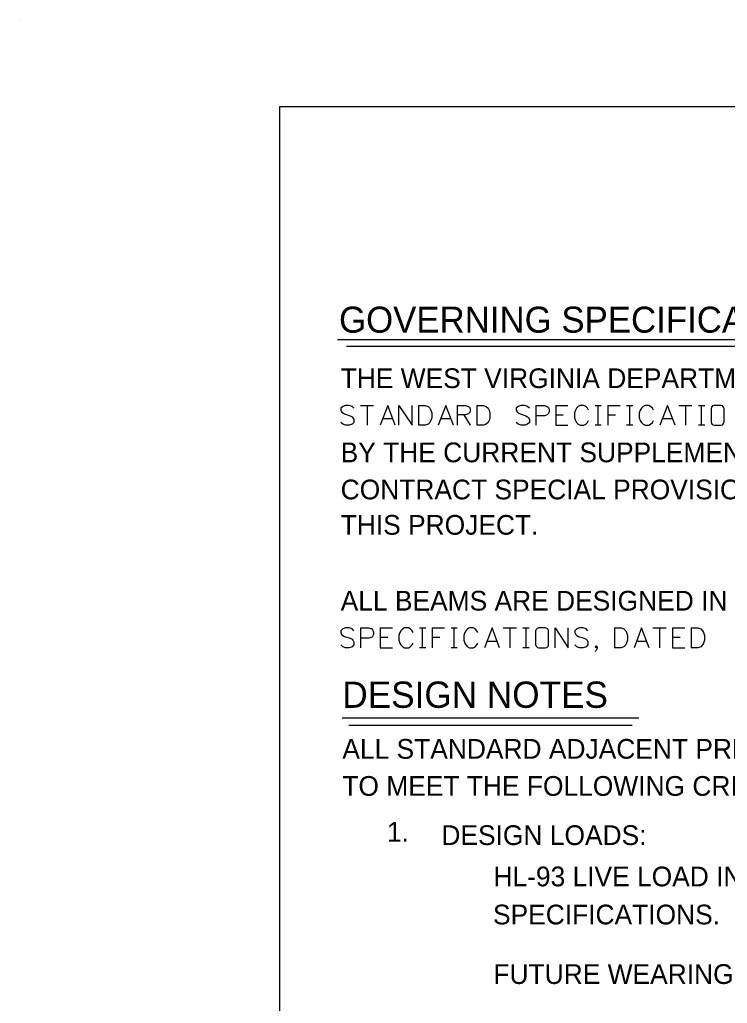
# Model space of a CAD drawing. Extents: x 762.3 to 790.4, y -1231.3 to -1213.2.
# Drawn here: x 762.317 to 765.682, y -1217.861 to -1213.186 of the extents above; entities that cross this region are included whole.
import ezdxf

# ---------------------------------------------------------------- set-up
doc = ezdxf.new("R2010")
doc.units = 0
doc.layers.add('Default', color=7, linetype='Continuous')

msp = doc.modelspace()

# ---------------------------------------------------------------- linework, layer by layer
at = {"layer": 'Default'}
for p, q in [((762.3167, -1213.1861), (762.3167, -1213.1861)), ((763.5542, -1230.9236), (763.5542, -1213.5986)), ((763.5542, -1213.5986), (789.9542, -1213.5986)), ((763.8276, -1214.7062), (766.6467, -1214.7062)), ((763.8708, -1214.7376), (766.6035, -1214.7376)), ((763.8504, -1216.5044), (765.2605, -1216.5044)), ((763.8816, -1216.5397), (765.2292, -1216.5397))]:
    msp.add_line(p, q, dxfattribs=at)
for points in [[(763.9061, -1215.0329), (763.8972, -1215.0241), (763.8839, -1215.0196), (763.8662, -1215.0196), (763.8529, -1215.0241), (763.8433, -1215.0329), (763.8433, -1215.0418), (763.8477, -1215.0506), (763.8529, -1215.0551), (763.8618, -1215.0595), (763.8883, -1215.0684), (763.8972, -1215.0735), (763.9016, -1215.078), (763.9061, -1215.0868), (763.9061, -1215.1001), (763.8972, -1215.109), (763.8839, -1215.1134), (763.8662, -1215.1134), (763.8529, -1215.109), (763.8433, -1215.1001)], [(763.9371, -1215.0196), (763.9998, -1215.0196)], [(763.9688, -1215.0196), (763.9688, -1215.1134)], [(764.1031, -1215.1134), (764.067, -1215.0196), (764.0308, -1215.1134)], [(764.1201, -1215.1134), (764.1201, -1215.0196), (764.1829, -1215.1134), (764.1829, -1215.0196)], [(764.2139, -1215.0196), (764.2139, -1215.1134)], [(764.2139, -1215.0196), (764.2456, -1215.0196), (764.2589, -1215.0241), (764.2678, -1215.0329), (764.2722, -1215.0418), (764.2766, -1215.0551), (764.2766, -1215.078), (764.2722, -1215.0912), (764.2678, -1215.1001), (764.2589, -1215.109), (764.2456, -1215.1134), (764.2139, -1215.1134)], [(764.38, -1215.1134), (764.3438, -1215.0196), (764.3076, -1215.1134)], [(764.3969, -1215.0196), (764.3969, -1215.1134)], [(764.3969, -1215.0196), (764.4375, -1215.0196), (764.4508, -1215.0241), (764.4552, -1215.0285), (764.4597, -1215.0374), (764.4597, -1215.0462), (764.4552, -1215.0551), (764.4508, -1215.0595), (764.4375, -1215.0639), (764.3969, -1215.0639)], [(764.4907, -1215.0196), (764.4907, -1215.1134)], [(764.4907, -1215.0196), (764.5224, -1215.0196), (764.5357, -1215.0241), (764.5446, -1215.0329), (764.549, -1215.0418), (764.5534, -1215.0551), (764.5534, -1215.078), (764.549, -1215.0912), (764.5446, -1215.1001), (764.5357, -1215.109), (764.5224, -1215.1134), (764.4907, -1215.1134)], [(764.7409, -1215.0329), (764.7321, -1215.0241), (764.7188, -1215.0196), (764.7011, -1215.0196), (764.6878, -1215.0241), (764.6782, -1215.0329), (764.6782, -1215.0418), (764.6826, -1215.0506), (764.6878, -1215.0551), (764.6966, -1215.0595), (764.7232, -1215.0684), (764.7321, -1215.0735), (764.7365, -1215.078), (764.7409, -1215.0868), (764.7409, -1215.1001), (764.7321, -1215.109), (764.7188, -1215.1134), (764.7011, -1215.1134), (764.6878, -1215.109), (764.6782, -1215.1001)], [(764.7719, -1215.0196), (764.7719, -1215.1134)], [(764.7719, -1215.0196), (764.8125, -1215.0196), (764.8258, -1215.0241), (764.8302, -1215.0285), (764.8347, -1215.0374), (764.8347, -1215.0506), (764.8302, -1215.0595), (764.8258, -1215.0639), (764.8125, -1215.0684), (764.7719, -1215.0684)], [(764.8657, -1215.0196), (764.8657, -1215.1134)], [(764.8657, -1215.0196), (764.924, -1215.0196)], [(765.0222, -1215.0418), (765.0177, -1215.0329), (765.0089, -1215.0241), (765, -1215.0196), (764.9823, -1215.0196), (764.9734, -1215.0241), (764.9646, -1215.0329), (764.9594, -1215.0418), (764.955, -1215.0551), (764.955, -1215.078), (764.9594, -1215.0912), (764.9646, -1215.1001), (764.9734, -1215.109), (764.9823, -1215.1134), (765, -1215.1134), (765.0089, -1215.109), (765.0177, -1215.1001), (765.0222, -1215.0912)], [(765.0532, -1215.0196), (765.0827, -1215.0196)], [(765.0679, -1215.1134), (765.0679, -1215.0196)], [(765.1137, -1215.0196), (765.1137, -1215.1134)], [(765.1137, -1215.0196), (765.172, -1215.0196)], [(765.203, -1215.0196), (765.2325, -1215.0196)], [(765.2178, -1215.1134), (765.2178, -1215.0196)], [(765.3307, -1215.0418), (765.3263, -1215.0329), (765.3174, -1215.0241), (765.3086, -1215.0196), (765.2908, -1215.0196), (765.282, -1215.0241), (765.2731, -1215.0329), (765.268, -1215.0418), (765.2635, -1215.0551), (765.2635, -1215.078), (765.268, -1215.0912), (765.2731, -1215.1001), (765.282, -1215.109), (765.2908, -1215.1134), (765.3086, -1215.1134), (765.3174, -1215.109), (765.3263, -1215.1001), (765.3307, -1215.0912)], [(765.434, -1215.1134), (765.3979, -1215.0196), (765.3617, -1215.1134)], [(765.451, -1215.0196), (765.5138, -1215.0196)], [(765.4828, -1215.0196), (765.4828, -1215.1134)], [(765.5448, -1215.0196), (765.5743, -1215.0196)], [(765.5595, -1215.1134), (765.5595, -1215.0196)], [(765.6053, -1215.0986), (765.606, -1215.1023), (765.6075, -1215.106), (765.6105, -1215.1097), (765.6134, -1215.1119), (765.6201, -1215.1134), (765.6511, -1215.1134), (765.6584, -1215.1119), (765.6614, -1215.1097), (765.6643, -1215.106), (765.6658, -1215.1023), (765.6666, -1215.0986), (765.6666, -1215.0344), (765.6658, -1215.0307), (765.6643, -1215.027), (765.6614, -1215.0233), (765.6599, -1215.0219), (765.6511, -1215.0196), (765.6201, -1215.0196), (765.6119, -1215.0219), (765.6105, -1215.0233), (765.6075, -1215.027), (765.606, -1215.0307), (765.6053, -1215.0344), (765.6053, -1215.0986)], [(764.0426, -1215.0824), (764.0913, -1215.0824)], [(764.3194, -1215.0824), (764.3681, -1215.0824)], [(764.4287, -1215.0639), (764.4597, -1215.1134)], [(764.8657, -1215.0639), (764.9019, -1215.0639)], [(765.1137, -1215.0639), (765.1499, -1215.0639)], [(765.3735, -1215.0824), (765.4222, -1215.0824)], [(764.8657, -1215.1134), (764.924, -1215.1134)], [(765.0827, -1215.1134), (765.0532, -1215.1134)], [(765.2325, -1215.1134), (765.203, -1215.1134)], [(765.5743, -1215.1134), (765.5448, -1215.1134)], [(763.9061, -1216.0904), (763.8972, -1216.0816), (763.8839, -1216.0771), (763.8662, -1216.0771), (763.8529, -1216.0816), (763.8433, -1216.0904), (763.8433, -1216.0993), (763.8477, -1216.1081), (763.8529, -1216.1126), (763.8618, -1216.117), (763.8883, -1216.1259), (763.8972, -1216.131), (763.9016, -1216.1355), (763.9061, -1216.1443), (763.9061, -1216.1576), (763.8972, -1216.1665), (763.8839, -1216.1709), (763.8662, -1216.1709), (763.8529, -1216.1665), (763.8433, -1216.1576)], [(763.9371, -1216.0771), (763.9371, -1216.1709)], [(763.9371, -1216.0771), (763.9777, -1216.0771), (763.9909, -1216.0816), (763.9954, -1216.086), (763.9998, -1216.0949), (763.9998, -1216.1081), (763.9954, -1216.117), (763.9909, -1216.1214), (763.9777, -1216.1259), (763.9371, -1216.1259)], [(764.0308, -1216.0771), (764.0308, -1216.1709)], [(764.0308, -1216.0771), (764.0891, -1216.0771)], [(764.1873, -1216.0993), (764.1829, -1216.0904), (764.174, -1216.0816), (764.1651, -1216.0771), (764.1474, -1216.0771), (764.1386, -1216.0816), (764.1297, -1216.0904), (764.1245, -1216.0993), (764.1201, -1216.1126), (764.1201, -1216.1355), (764.1245, -1216.1487), (764.1297, -1216.1576), (764.1386, -1216.1665), (764.1474, -1216.1709), (764.1651, -1216.1709), (764.174, -1216.1665), (764.1829, -1216.1576), (764.1873, -1216.1487)], [(764.2183, -1216.0771), (764.2478, -1216.0771)], [(764.2331, -1216.1709), (764.2331, -1216.0771)], [(764.2788, -1216.0771), (764.2788, -1216.1709)], [(764.2788, -1216.0771), (764.3371, -1216.0771)], [(764.3681, -1216.0771), (764.3977, -1216.0771)], [(764.3829, -1216.1709), (764.3829, -1216.0771)], [(764.4958, -1216.0993), (764.4914, -1216.0904), (764.4826, -1216.0816), (764.4737, -1216.0771), (764.456, -1216.0771), (764.4471, -1216.0816), (764.4383, -1216.0904), (764.4331, -1216.0993), (764.4287, -1216.1126), (764.4287, -1216.1355), (764.4331, -1216.1487), (764.4383, -1216.1576), (764.4471, -1216.1665), (764.456, -1216.1709), (764.4737, -1216.1709), (764.4826, -1216.1665), (764.4914, -1216.1576), (764.4958, -1216.1487)], [(764.5992, -1216.1709), (764.563, -1216.0771), (764.5268, -1216.1709)], [(764.6161, -1216.0771), (764.6789, -1216.0771)], [(764.6479, -1216.0771), (764.6479, -1216.1709)], [(764.7099, -1216.0771), (764.7394, -1216.0771)], [(764.7247, -1216.1709), (764.7247, -1216.0771)], [(764.7704, -1216.1561), (764.7712, -1216.1598), (764.7726, -1216.1635), (764.7756, -1216.1672), (764.7786, -1216.1694), (764.7852, -1216.1709), (764.8162, -1216.1709), (764.8236, -1216.1694), (764.8265, -1216.1672), (764.8295, -1216.1635), (764.831, -1216.1598), (764.8317, -1216.1561), (764.8317, -1216.0919), (764.831, -1216.0882), (764.8295, -1216.0845), (764.8265, -1216.0808), (764.825, -1216.0794), (764.8162, -1216.0771), (764.7852, -1216.0771), (764.7771, -1216.0794), (764.7756, -1216.0808), (764.7726, -1216.0845), (764.7712, -1216.0882), (764.7704, -1216.0919), (764.7704, -1216.1561)], [(764.8627, -1216.1709), (764.8627, -1216.0771), (764.9254, -1216.1709), (764.9254, -1216.0771)], [(765.0192, -1216.0904), (765.0103, -1216.0816), (764.997, -1216.0771), (764.9793, -1216.0771), (764.966, -1216.0816), (764.9564, -1216.0904), (764.9564, -1216.0993), (764.9609, -1216.1081), (764.966, -1216.1126), (764.9749, -1216.117), (765.0015, -1216.1259), (765.0103, -1216.131), (765.0148, -1216.1355), (765.0192, -1216.1443), (765.0192, -1216.1576), (765.0103, -1216.1665), (764.997, -1216.1709), (764.9793, -1216.1709), (764.966, -1216.1665), (764.9564, -1216.1576)], [(765.1447, -1216.0771), (765.1447, -1216.1709)], [(765.1447, -1216.0771), (765.1764, -1216.0771), (765.1897, -1216.0816), (765.1986, -1216.0904), (765.203, -1216.0993), (765.2074, -1216.1126), (765.2074, -1216.1355), (765.203, -1216.1487), (765.1986, -1216.1576), (765.1897, -1216.1665), (765.1764, -1216.1709), (765.1447, -1216.1709)], [(765.3108, -1216.1709), (765.2746, -1216.0771), (765.2384, -1216.1709)], [(765.3277, -1216.0771), (765.3905, -1216.0771)], [(765.3595, -1216.0771), (765.3595, -1216.1709)], [(765.4215, -1216.0771), (765.4215, -1216.1709)], [(765.4215, -1216.0771), (765.4798, -1216.0771)], [(765.5108, -1216.0771), (765.5108, -1216.1709)], [(765.5108, -1216.0771), (765.5425, -1216.0771), (765.5558, -1216.0816), (765.5647, -1216.0904), (765.5691, -1216.0993), (765.5735, -1216.1126), (765.5735, -1216.1355), (765.5691, -1216.1487), (765.5647, -1216.1576), (765.5558, -1216.1665), (765.5425, -1216.1709), (765.5108, -1216.1709)], [(764.0308, -1216.1214), (764.067, -1216.1214)], [(764.2788, -1216.1214), (764.315, -1216.1214)], [(765.4215, -1216.1214), (765.4577, -1216.1214)], [(764.0308, -1216.1709), (764.0891, -1216.1709)], [(764.2478, -1216.1709), (764.2183, -1216.1709)], [(764.3977, -1216.1709), (764.3681, -1216.1709)], [(764.5386, -1216.1399), (764.5874, -1216.1399)], [(764.7394, -1216.1709), (764.7099, -1216.1709)], [(765.0627, -1216.1665), (765.0583, -1216.1709), (765.0539, -1216.1665), (765.0583, -1216.162), (765.0627, -1216.1665), (765.0627, -1216.1753), (765.0583, -1216.1842), (765.0539, -1216.1893)], [(765.2502, -1216.1399), (765.2989, -1216.1399)], [(765.4215, -1216.1709), (765.4798, -1216.1709)]]:
    msp.add_lwpolyline(points, dxfattribs=at)

# ---------------------------------------------------------------- texts
for s, height, p in [('GOVERNING SPECIFICATIONS', 0.12375, (763.8355, -1214.6738)), ('THE WEST VIRGINIA DEPARTMENT OF TRANSPORTATION, DIVISION OF HIGHWAYS', 0.09375, (763.8433, -1214.9371)), ('BY THE CURRENT SUPPLEMENTAL SPECIFICATIONS.  THE CONTRACT PLANS AND ', 0.09375, (763.8433, -1215.2896)), ('CONTRACT SPECIAL PROVISIONS ARE THE GOVERNING PROVISIONS APPLICABLE TO', 0.09375, (763.8433, -1215.4659)), ('THIS PROJECT.', 0.09375, (763.8433, -1215.634)), ('ALL BEAMS ARE DESIGNED IN ACCORDANCE WITH THE AASHTO LRFD BRIDGE DESIGN ', 0.09375, (763.8433, -1215.9946)), ('DESIGN NOTES', 0.125, (763.8512, -1216.4568)), ('ALL STANDARD ADJACENT PRESTRESSED CONCRETE BRIDGE BEAMS ARE DESIGNED', 0.09375, (763.8512, -1216.6987)), ('TO MEET THE FOLLOWING CRITERIA:', 0.09375, (763.8512, -1216.875)), ('1.', 0.09375, (764.0632, -1217.0931)), ('DESIGN LOADS:', 0.09375, (764.3223, -1217.1088)), ('HL-93 LIVE LOAD IN ACCORDANCE WITH THE AASHTO LRFD BRIDGE DESIGN', 0.09375, (764.5697, -1217.3052)), ('SPECIFICATIONS.', 0.09375, (764.5676, -1217.486)), ('FUTURE WEARING SURFACE OF 50 PSF OF ROADWAY.', 0.09375, (764.5697, -1217.7691))]:
    msp.add_text(s, height=height, dxfattribs=at).set_placement(p)

doc.saveas('drawing.dxf')
